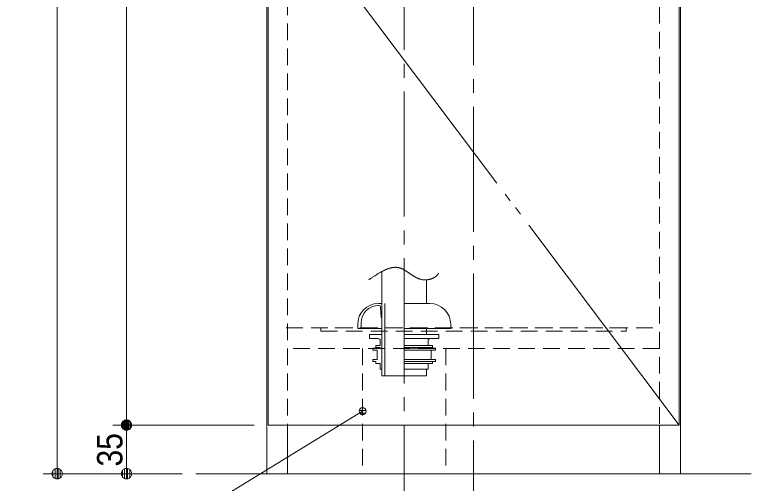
# Model space of a CAD drawing. Units: millimetres, scale not verified. Extents: x -3031 to 3031, y -1522 to 1522.
# Drawn here: x -2573 to -2043, y -907 to -570 of the extents above; entities that cross this region are included whole.
import ezdxf
from ezdxf.enums import TextEntityAlignment as Align

# ---------------------------------------------------------------- set-up
doc = ezdxf.new("R2010")
doc.units = ezdxf.units.MM
doc.header["$LTSCALE"] = 10
for name, pattern in [('CHAIN2', [12, 9, -1, 1, -1]), ('DASHED1', [1.8, 1.2, -0.6]), ('LONG_DOUBLE_CHAIN', [21.8, 18, -1, 0.6, -0.6, 0.6, -1])]:
    doc.linetypes.add(name, pattern=pattern)
for name, color, linetype, lineweight in [('0-1_5ボウル・キャビネット', 7, 'Continuous', 9), ('0-2_2寸法-1', 7, 'Continuous', 9), ('0-3_0', 7, 'Continuous', 9), ('0-4_4給排水', 7, 'Continuous', 9), ('0-6_2寸法-3', 7, 'Continuous', 9)]:
    doc.layers.add(name, color=color, linetype=linetype, lineweight=lineweight)
doc.styles.add('ＭＳ Ｐゴシック', font='')
doc.styles.get('ＭＳ Ｐゴシック').set_extended_font_data('MS PGothic')

# ---------------------------------------------------------------- blocks, each defined once
blk = doc.blocks.new('_Dot')
at = {"layer": '0-3_0'}
for p, q in [((-5, 0), (-10, 0)), ((4.89, 1), (-4.89, 1)), ((3.99, 3), (-3.99, 3)), ((4.58, -1.99), (-4.58, -1.99)), ((3, -3.99), (-3, -3.99))]:
    blk.add_line(p, q, dxfattribs=at)
for points in [[(5, 0), (4.96, 0.63), (4.84, 1.24), (4.65, 1.84), (4.38, 2.41), (4.05, 2.94), (3.64, 3.42), (3.19, 3.85), (2.68, 4.22), (2.13, 4.52), (1.55, 4.76), (0.94, 4.91), (0.31, 4.99), (-0.31, 4.99), (-0.94, 4.91), (-1.55, 4.76), (-2.13, 4.52), (-2.68, 4.22), (-3.19, 3.85), (-3.64, 3.42), (-4.05, 2.94), (-4.38, 2.41), (-4.65, 1.84), (-4.84, 1.24), (-4.96, 0.63), (-5, 0), (0, 0)], [(-5, 0), (-4.96, -0.63), (-4.84, -1.24), (-4.65, -1.84), (-4.38, -2.41), (-4.05, -2.94), (-3.64, -3.42), (-3.19, -3.85), (-2.68, -4.22), (-2.13, -4.52), (-1.55, -4.76), (-0.94, -4.91), (-0.31, -4.99), (0.31, -4.99), (0.94, -4.91), (1.55, -4.76), (2.13, -4.52), (2.68, -4.22), (3.19, -3.85), (3.64, -3.42), (4.05, -2.94), (4.38, -2.41), (4.65, -1.84), (4.84, -1.24), (4.96, -0.63), (5, 0), (0, 0)]]:
    blk.add_lwpolyline(points, close=True, dxfattribs=at)
blk = doc.blocks.new('グループ-27')
at = {"layer": '0-4_4給排水'}
for p, q in [((-14124.6, -7532), (-14124.6, -7532)), ((-14117.9, -7529.2), (-14117.9, -7529.2)), ((-14111.2, -7526.6), (-14111.1, -7526.6)), ((-14104.5, -7524.2), (-14104.5, -7524.2)), ((-14097.8, -7522), (-14097.8, -7522)), ((-14091.2, -7520.1), (-14091.1, -7520.1)), ((-14084.5, -7518.5), (-14083.4, -7518.2)), ((-14079, -7517.3), (-14079, -7517.3)), ((-14074.6, -7516.5), (-14074.6, -7516.5)), ((-14070.2, -7515.8), (-14070.2, -7515.8)), ((-14065.8, -7515.3), (-14065.8, -7515.3)), ((-14061.5, -7515), (-14061.5, -7515)), ((-14057.2, -7514.7), (-14057.2, -7514.7)), ((-14052.9, -7514.6), (-14052.9, -7514.6)), ((-14048.6, -7514.7), (-14048.6, -7514.7)), ((-14044.3, -7515), (-14044.3, -7515)), ((-14035.9, -7515.9), (-14034.8, -7516.1)), ((-14028.8, -7517.3), (-14027.7, -7517.5)), ((-14020.1, -7519.7), (-14020.1, -7519.7)), ((-14016.4, -7520.9), (-14016.4, -7520.9)), ((-14012.6, -7522.3), (-14012.6, -7522.4)), ((-14008.9, -7523.9), (-14008.9, -7523.9)), ((-14005.2, -7525.5), (-14005.2, -7525.5)), ((-14001.5, -7527.3), (-14001.5, -7527.3)), ((-13997.8, -7529.1), (-13997.8, -7529.1)), ((-13994.1, -7531.1), (-13994.1, -7531.1)), ((-13990.5, -7533.1), (-13990.4, -7533.1)), ((-14210.7, -7581.5), (-14210.6, -7581.5)), ((-14202.3, -7575.9), (-14202.3, -7575.9)), ((-14193.8, -7570.4), (-14193.8, -7570.4)), ((-14185.3, -7564.9), (-14185.2, -7564.9)), ((-14176.6, -7559.6), (-14176.6, -7559.6)), ((-14167.9, -7554.4), (-14166.8, -7553.7)), ((-14160.2, -7549.9), (-14160.1, -7549.9)), ((-14146.9, -7542.7), (-14144.7, -7541.6)), ((-14138, -7538.2), (-14138, -7538.2)), ((-14131.3, -7535), (-14131.3, -7535)), ((-13986.8, -7535.2), (-13986.8, -7535.2)), ((-13983.2, -7537.4), (-13983.1, -7537.4)), ((-13979.5, -7539.6), (-13978.6, -7540.2)), ((-13973.1, -7543.7), (-13973.1, -7543.7)), ((-13967.7, -7547.3), (-13967.7, -7547.3)), ((-13962.2, -7551), (-13962.2, -7551)), ((-13956.7, -7554.7), (-13956.7, -7554.8)), ((-13951.2, -7558.5), (-13951.2, -7558.5)), ((-13945.7, -7562.3), (-13945.7, -7562.3)), ((-13940.1, -7566.1), (-13940.1, -7566.1)), ((-13934.5, -7569.8), (-13934.5, -7569.8)), ((-13917.4, -7580.6), (-13917.4, -7580.6)), ((-13911.6, -7583.9), (-13911.6, -7583.9)), ((-13769.4, -7585.5), (-13768.2, -7584.7)), ((-13764.6, -7582.1), (-13764.6, -7582.1)), ((-13761.2, -7579.4), (-13761.2, -7579.4)), ((-13758, -7576.5), (-13758, -7576.5)), ((-13754.9, -7573.5), (-13754.9, -7573.5)), ((-13752.1, -7570.3), (-13751.6, -7569.8)), ((-13748.1, -7565.3), (-13747.7, -7564.7)), ((-13745.4, -7561.2), (-13745.1, -7560.6)), ((-14242.7, -7603.3), (-14241.3, -7602.3)), ((-14236.4, -7599), (-14234.9, -7598)), ((-14227, -7592.6), (-14227, -7592.5)), ((-14218.9, -7587), (-14218.9, -7587)), ((-13905.7, -7587.1), (-13905.7, -7587.1)), ((-13899.7, -7590.1), (-13899.7, -7590.2)), ((-13893.6, -7593), (-13892.6, -7593.4)), ((-13876, -7599.6), (-13874.9, -7600)), ((-13868.5, -7601.7), (-13868.4, -7601.7)), ((-13861.9, -7603.2), (-13861.9, -7603.2)), ((-13855.2, -7604.2), (-13853.9, -7604.4)), ((-13847.5, -7605), (-13847.3, -7605.1)), ((-13835.2, -7605.3), (-13835.1, -7605.3)), ((-13830, -7775), (-13830, -7605.1)), ((-13829, -7605), (-13829, -7605)), ((-13822.8, -7604.4), (-13822.8, -7604.4)), ((-13816.7, -7603.6), (-13816.7, -7603.6)), ((-13810.6, -7602.4), (-13810.6, -7602.4)), ((-13804.6, -7601), (-13804.6, -7601)), ((-13798.7, -7599.3), (-13798.6, -7599.3)), ((-13792.8, -7597.3), (-13792.8, -7597.3)), ((-13787.2, -7595.1), (-13787.1, -7595.1)), ((-13781.7, -7592.6), (-13781, -7592.2)), ((-13777, -7590.1), (-13777, -7590.1)), ((-14175, -7775), (-14150, -7775)), ((-14175, -7790), (-14170.7, -7790)), ((-14130, -7775), (-14130, -8295.1)), ((-13805, -7775), (-13990, -7775)), ((-14325, -7955), (-14325, -7925)), ((-14325, -7955), (-14150, -7955)), ((-14300, -7955), (-14300, -7915)), ((-13655, -7955), (-13990, -7955)), ((-13830, -7955), (-13830, -7997)), ((-13655, -7955), (-13655, -7925)), ((-13817.5, -8042), (-13817.5, -8077)), ((-13817.5, -8092), (-13817.5, -8097)), ((-13795, -8112), (-13795, -8177)), ((-13830, -8293.7), (-13830, -8295.1))]:
    blk.add_line(p, q, dxfattribs=at)
for points in [[(-13830, -8247), (-13830, -8295.1), (-14150, -8295.1), (-14150, -7544.4)], [(-14160.7, -7799.3), (-14155, -7875), (-14150, -7875)], [(-14177.5, -8027), (-14240, -8027), (-14240, -7997), (-14150, -7997)], [(-13990, -8027), (-13740, -8027), (-13740, -7997), (-13990, -7997)], [(-14150, -8247), (-14162.5, -8247), (-14162.5, -8207), (-14195, -8207), (-14195, -8192), (-14215, -8192), (-14215, -8177), (-14185, -8177), (-14185, -8112), (-14215, -8112), (-14215, -8097), (-14162.5, -8097), (-14162.5, -8092), (-14195, -8092), (-14195, -8077), (-14162.5, -8077), (-14162.5, -8042)], [(-13990, -8092), (-13785, -8092), (-13785, -8077), (-13990, -8077)], [(-13990, -8097), (-13765, -8097), (-13765, -8112), (-13990, -8112)], [(-13990, -8177), (-13765, -8177), (-13765, -8192), (-13990, -8192)], [(-13785, -8192), (-13785, -8207), (-13990, -8207)], [(-13817.5, -8207), (-13817.5, -8247), (-13990, -8247)]]:
    blk.add_lwpolyline(points, dxfattribs=at)
for centre, radius, start, end in [((-14030.6, -7750.1), 237.4, 113.3191, 115.0863), ((-13952.1, -7932.2), 435.8, 112.3695, 113.3191), ((-14043, -7711), 196.6, 110.2811, 112.3695), ((-13986, -7865.2), 361, 109.1615, 110.2811), ((-14050.9, -7678.4), 163.2, 106.7062, 109.1615), ((-14011.5, -7809.3), 299.9, 105.3927, 106.7062), ((-14055, -7651.3), 136.1, 102.5228, 105.3927), ((-14047.5, -7679.9), 165.6, 100.9711, 102.5228), ((-14049, -7671.8), 157.3, 99.3516, 100.9711), ((-14050.4, -7663.3), 148.8, 97.6529, 99.3516), ((-14051.4, -7655.5), 140.9, 95.8735, 97.6529), ((-14052.1, -7648.4), 133.8, 94.0126, 95.8735), ((-14052.6, -7642), 127.3, 92.0697, 94.0126), ((-14052.8, -7636.1), 121.5, 90.0455, 92.0697), ((-14052.8, -7630.9), 116.3, 87.9413, 90.0455), ((-14052.6, -7626.4), 111.7, 85.7595, 87.9413), ((-14052.3, -7622.4), 107.8, 83.5035, 85.7595), ((-14052, -7619.6), 104.9, 81.1866, 83.5035), ((-14046.2, -7589.3), 74.1, 76.4452, 81.1866), ((-14052.3, -7619.5), 104.8, 74.2852, 76.4452), ((-14054.1, -7625.8), 111.5, 72.2537, 74.2852), ((-14056.5, -7633.3), 119.3, 70.3464, 72.2537), ((-14059.5, -7641.9), 128.4, 68.5651, 70.3464), ((-14063.4, -7651.8), 139, 66.9096, 68.5651), ((-14068.3, -7663.2), 151.4, 65.3791, 66.9096), ((-14074.3, -7676.3), 165.9, 63.9715, 65.3791), ((-14081.7, -7691.5), 182.8, 62.6844, 63.9715), ((-14090.8, -7709.3), 202.8, 61.5147, 62.6844), ((-14102.1, -7730.1), 226.5, 60.4594, 61.5147), ((-14116.2, -7755), 255.1, 59.5151, 60.4594), ((-13268.1, -8987.6), 1692.8, 123.8364, 124.1703), ((-13504.7, -8634.5), 1267.7, 123.3851, 123.8364), ((-13643.7, -8423.5), 1015.1, 122.8165, 123.3851), ((-13737.1, -8278.6), 842.7, 122.1274, 122.8165), ((-13804.3, -8171.6), 716.3, 121.3134, 122.1271), ((-13856.5, -8085.7), 615.9, 120.3683, 121.3134), ((-13965, -7898.1), 399.1, 119.2776, 120.3683), ((-13802.6, -8187.7), 731.2, 118.6858, 119.2776), ((-13995.1, -7835.9), 330.2, 117.3752, 118.6858), ((-14012.7, -7796.3), 286.9, 115.8865, 117.3752), ((-13907.5, -8013), 527.7, 115.0863, 115.8865), ((-14134, -7785.3), 290.1, 58.6785, 59.5151), ((-14151.5, -7814.1), 323.9, 57.9237, 58.6785), ((-14149.6, -7813.1), 322.1, 56.7731, 57.9237), ((-14432.3, -8244.7), 838, 56.3282, 56.7731), ((-14327.8, -8088), 649.6, 55.7477, 56.3282), ((-15228.7, -9411), 2250.2, 55.5793, 55.7477), ((-19047.3, -14983.6), 9005.7, 55.53685, 55.57927), ((-11684.5, -4255.9), 4005.6, 235.5368, 235.6325), ((-13492.9, -6900.3), 802, 235.6325, 236.1126), ((-13335.2, -6665.4), 1085, 236.1126, 236.468), ((-13721.6, -7248.6), 385.4, 236.468, 237.4702), ((-13592.7, -7046.5), 625, 237.4701, 238.0878), ((-13790.3, -7363.8), 251.3, 238.0881, 239.6232), ((-13698.5, -7207.2), 432.8, 239.624, 240.5126), ((-13821, -7423.9), 183.9, 240.5126, 242.6004), ((-13811.5, -7523.7), 74.8, 300.8379, 304.2428), ((-13807.2, -7527.3), 69.4, 304.2428, 307.8531), ((-13846.1, -7477.3), 132.8, 307.8531, 309.7229), ((-13801.4, -7531), 62.9, 309.7229, 313.6492), ((-13841, -7489.5), 120.2, 313.6492, 315.6875), ((-13795.9, -7533.5), 57.2, 315.6875, 319.9548), ((-13807.4, -7522.9), 72.9, 319.9548, 322.1786), ((-13806.5, -7523.6), 71.7, 322.1786, 324.4399), ((-13789.7, -7534.8), 51.6, 324.4399, 329.1463), ((-13802.2, -7526.5), 66.6, 329.1473, 331.5784), ((-13801.5, -7526.8), 65.8, 331.5784, 332.8094), ((-16124.6, -4859.3), 3327.3, 304.402, 304.4423), ((-19525.1, 102.3), 9342.4, 304.44227, 304.4784), ((-10933.5, -12405.4), 5831.9, 124.38465, 124.4784), ((-12759.9, -9736.3), 2597.7, 124.1703, 124.3846), ((-13754.9, -7296.4), 327.5, 242.6004, 243.7694), ((-13836, -7461), 144, 243.7694, 246.4249), ((-13823.6, -7435.3), 172.4, 246.4249, 247.9011), ((-13827.1, -7443.9), 163.2, 247.9011, 249.4608), ((-13830.4, -7452.6), 154, 249.461, 251.1144), ((-13832.5, -7458.8), 147.4, 251.1141, 252.8411), ((-13844.8, -7502.6), 101.9, 252.8411, 256.5977), ((-13823.8, -7414.2), 192.8, 256.5977, 258.5886), ((-13843.7, -7513.2), 91.8, 258.5886, 262.805), ((-13839.6, -7491.1), 114.2, 262.805, 266.0309), ((-13838.6, -7478.6), 126.8, 266.0309, 268.786), ((-13838.5, -7475.4), 130, 268.786, 271.4725), ((-13838.6, -7472.1), 133.2, 271.4725, 274.1123), ((-13838.7, -7470.1), 135.2, 274.1123, 276.7265), ((-13838.8, -7469.4), 135.9, 276.7265, 279.3362), ((-13838.7, -7470), 135.3, 279.3362, 281.9609), ((-13838.2, -7472.2), 133.1, 281.9615, 284.623), ((-13837.3, -7475.4), 129.8, 284.623, 287.3411), ((-13836, -7479.5), 125.5, 287.3411, 290.1365), ((-13834.3, -7484.3), 120.4, 290.1365, 293.0304), ((-13832, -7489.6), 114.6, 293.0304, 296.0442), ((-13816.7, -7519.2), 81.3, 296.0442, 299.2072), ((-13853.2, -7453.8), 156.2, 299.2072, 300.8379), ((-14175, -7925), 150, 90, 180), ((-14175, -7915), 125, 90, 180), ((-14170.7, -7800), 10, 4.2892, 90), ((-13805, -7925), 150, 0, 90), ((-14177.5, -8042), 15, 0, 90), ((-13802.5, -8042), 15, 90, 180)]:
    blk.add_arc(centre, radius, start, end, dxfattribs=at)

msp = doc.modelspace()

# ---------------------------------------------------------------- linework, layer by layer
at = {"layer": '0-1_5ボウル・キャビネット', "linetype": 'CHAIN2'}
for p, q in [((-2242.75, 84), (-2242.75, -925)), ((-2292.75, -265), (-2292.75, -925))]:
    msp.add_line(p, q, dxfattribs=at)
at = {"layer": '0-1_5ボウル・キャビネット'}
for p, q in [((-2391.75, -90), (-2391.75, -900)), ((-2093.75, -90), (-2093.75, -900)), ((-2376.75, -865), (-2376.75, -900)), ((-2108.75, -865), (-2108.75, -900)), ((-2093.75, -870), (-2093.75, -900)), ((-2442.75, -900), (-2042.75, -900))]:
    msp.add_line(p, q, dxfattribs=at)
at = {"layer": '0-1_5ボウル・キャビネット', "linetype": 'DASHED1'}
msp.add_line((-2377.75, -795), (-2107.75, -795), dxfattribs=at)
for points in [[(-2391.75, -90), (-2376.75, -90), (-2376.75, -900), (-2391.75, -900)], [(-2108.75, -90), (-2093.75, -90), (-2093.75, -900), (-2108.75, -900)], [(-2352.75, -795), (-2352.75, -797.5), (-2132.75, -797.5), (-2132.75, -795)], [(-2108.75, -900), (-2108.75, -810), (-2376.75, -810), (-2376.75, -900)]]:
    msp.add_lwpolyline(points, close=True, dxfattribs=at)
at = {"layer": '0-1_5ボウル・キャビネット'}
msp.add_lwpolyline([(-2390.75, -93), (-2094.75, -93), (-2094.75, -865), (-2390.75, -865)], close=True, dxfattribs=at)
at = {"layer": '0-1_5ボウル・キャビネット', "linetype": 'LONG_DOUBLE_CHAIN'}
msp.add_lwpolyline([(-2094.75, -865), (-2390.75, -472.13), (-2094.75, -93)], dxfattribs=at)
at = {"layer": '0-2_2寸法-1'}
for p, q in [((-2542.75, -87.5), (-2542.75, -892.5)), ((-2492.75, -857.5), (-2492.75, -100.5)), ((-2400.75, -865), (-2502.75, -865)), ((-2400.75, -865), (-2502.75, -865)), ((-2492.75, -872.5), (-2492.75, -892.5)), ((-2502.75, -900), (-2552.75, -900)), ((-2452.75, -900), (-2502.75, -900))]:
    msp.add_line(p, q, dxfattribs=at)
at = {"layer": '0-4_4給排水', "linetype": 'DASHED1'}
for p, q in [((-2322.75, -810), (-2322.75, -900)), ((-2262.75, -810), (-2262.75, -900))]:
    msp.add_line(p, q, dxfattribs=at)
at = {"layer": '0-6_2寸法-3'}
for p, q in [((-2322.67, -852.5), (-2322.83, -852.5)), ((-2322.67, -852.5), (-2322.83, -852.5)), ((-2320.3, -854.5), (-2325.2, -854.5)), ((-2320.75, -856.5), (-2324.75, -856.5))]:
    msp.add_line(p, q, dxfattribs=at)
msp.add_lwpolyline([(-2801.81, -952.46), (-2481.75, -952.46), (-2322.75, -855)], dxfattribs=at)
msp.add_circle((-2322.75, -855), 2.5, dxfattribs=at)
msp.add_circle((-2322.75, -855), 2.5, dxfattribs=at)

# ---------------------------------------------------------------- block references
at = {"layer": '0-2_2寸法-1', "xscale": 0.7503418, "yscale": 0.7503418}
for p, rotation in [((-2492.75, -865), 270), ((-2492.75, -865), 90), ((-2542.75, -900), 270), ((-2492.75, -900), 270)]:
    msp.add_blockref('_Dot', p, dxfattribs=dict(at, rotation=rotation))
at = {"layer": '0-4_4給排水', "xscale": 0.1, "yscale": 0.1}
msp.add_blockref('グループ-27', (-893.75, 0), dxfattribs=at)

# ---------------------------------------------------------------- texts
at = {"layer": '0-2_2寸法-1', "style": 'ＭＳ Ｐゴシック', "width": 0.9}
msp.add_text('35', height=18.33, rotation=90, dxfattribs=at).set_placement((-2490.22, -894.8), align=Align.BOTTOM_LEFT)

doc.saveas('drawing.dxf')
